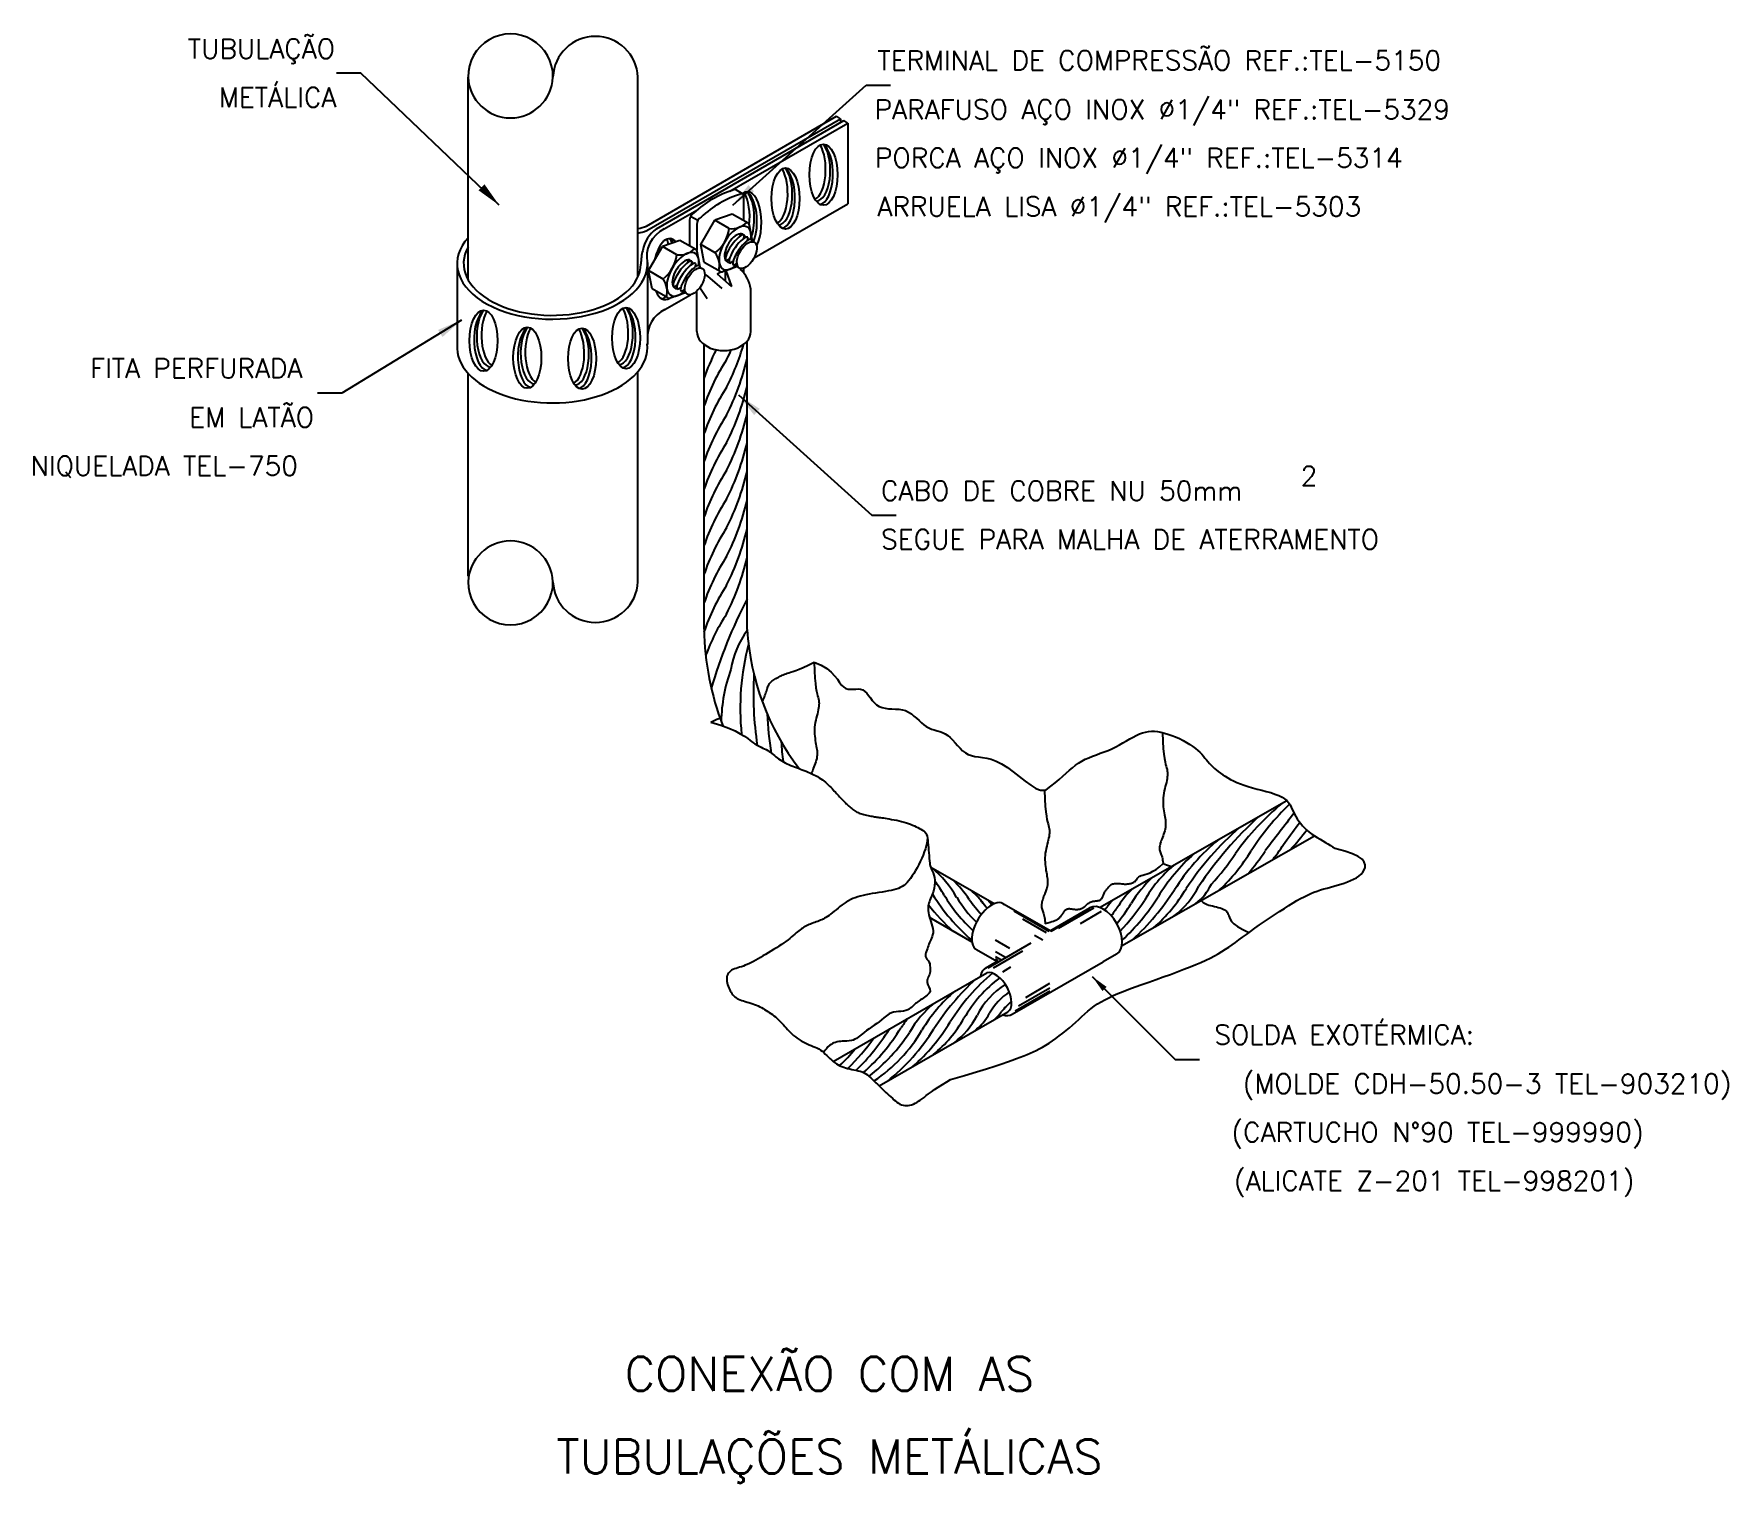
# Model space of a CAD drawing. Header units: millimetres. Extents: x -5482.4 to -5465, y -4699 to -4684.1.
import ezdxf
from ezdxf.enums import TextEntityAlignment as Align

# ---------------------------------------------------------------- set-up
doc = ezdxf.new("R2010")
doc.units = ezdxf.units.MM
doc.header["$LTSCALE"] = 10
doc.layers.add('Termotécnica', color=7, linetype='Continuous')
doc.styles.add('r140', font='romans.shx')
doc.styles.add('r80', font='romans.shx')

msp = doc.modelspace()

# ---------------------------------------------------------------- linework, layer by layer
at = {"layer": 'Termotécnica', "color": 2, "ltscale": 1.6}
for p, q in [((-5479.06, -4684.478), (-5479.31, -4684.478)), ((-5477.636, -4685.84), (-5479.06, -4684.478)), ((-5475.232, -4685.839), (-5473.859, -4684.603)), ((-5473.859, -4684.603), (-5473.609, -4684.603)), ((-5475.13, -4685.722), (-5475.202, -4685.679)), ((-5475.119, -4686), (-5475.119, -4685.738)), ((-5475.677, -4685.994), (-5475.677, -4686.259)), ((-5475.593, -4685.997), (-5475.667, -4685.954)), ((-5475.603, -4686.037), (-5475.603, -4686.306)), ((-5475.393, -4686.547), (-5475.356, -4686.526)), ((-5475.393, -4686.547), (-5475.246, -4686.676)), ((-5475.304, -4686.513), (-5475.246, -4686.676)), ((-5475.119, -4686.534), (-5475.119, -4686.488)), ((-5475.571, -4686.686), (-5475.496, -4686.798)), ((-5475.491, -4686.568), (-5475.344, -4686.696)), ((-5478.024, -4687.021), (-5479.257, -4687.773)), ((-5479.257, -4687.773), (-5479.507, -4687.773)), ((-5475.174, -4687.793), (-5473.801, -4689.029)), ((-5473.801, -4689.029), (-5473.551, -4689.029))]:
    msp.add_line(p, q, dxfattribs=at)
at = {"layer": 'Termotécnica', "color": 2}
for p, q in [((-5477.957, -4686.608), (-5477.957, -4684.52)), ((-5476.21, -4686.579), (-5476.21, -4684.52)), ((-5475.561, -4686.242), (-5475.418, -4685.994)), ((-5475.238, -4685.931), (-5475.418, -4685.994)), ((-5475.268, -4686.08), (-5475.418, -4685.994)), ((-5475.075, -4686.025), (-5475.238, -4685.931)), ((-5475.776, -4686.201), (-5475.956, -4686.264)), ((-5475.613, -4686.295), (-5475.776, -4686.201)), ((-5475.157, -4686.133), (-5475.16, -4686.16)), ((-5475.116, -4686.147), (-5475.121, -4686.183)), ((-5475.077, -4686.17), (-5475.082, -4686.206)), ((-5475.03, -4686.208), (-5475.061, -4686.045)), ((-5475.038, -4686.192), (-5475.041, -4686.213)), ((-5476.099, -4686.513), (-5475.956, -4686.264)), ((-5475.806, -4686.35), (-5475.956, -4686.264)), ((-5475.568, -4686.478), (-5475.599, -4686.315)), ((-5475.525, -4686.429), (-5475.561, -4686.242)), ((-5475.412, -4686.329), (-5475.561, -4686.242)), ((-5475.95, -4686.599), (-5476.099, -4686.513)), ((-5476.063, -4686.699), (-5476.099, -4686.513)), ((-5475.695, -4686.403), (-5475.698, -4686.431)), ((-5475.654, -4686.417), (-5475.659, -4686.453)), ((-5475.615, -4686.44), (-5475.62, -4686.476)), ((-5475.576, -4686.463), (-5475.579, -4686.483)), ((-5475.362, -4686.523), (-5475.525, -4686.429)), ((-5475.182, -4686.471), (-5475.339, -4686.525)), ((-5475.301, -4686.412), (-5475.266, -4686.392)), ((-5475.262, -4686.435), (-5475.227, -4686.415)), ((-5475.223, -4686.456), (-5475.188, -4686.436)), ((-5475.9, -4686.793), (-5476.063, -4686.699)), ((-5475.839, -4686.682), (-5475.804, -4686.662)), ((-5475.8, -4686.705), (-5475.765, -4686.685)), ((-5475.761, -4686.726), (-5475.726, -4686.706)), ((-5475.602, -4687.139), (-5475.602, -4686.722)), ((-5475.045, -4687.139), (-5475.045, -4686.702)), ((-5475.72, -4686.741), (-5475.877, -4686.796)), ((-5475.084, -4690.208), (-5475.084, -4687.238)), ((-5475.528, -4690.204), (-5475.528, -4687.27)), ((-5477.957, -4689.658), (-5477.957, -4687.57)), ((-5476.21, -4689.732), (-5476.21, -4687.558)), ((-5471.456, -4693.071), (-5469.528, -4691.969)), ((-5471.228, -4693.465), (-5469.244, -4692.331)), ((-5472.542, -4693.031), (-5473.193, -4692.658)), ((-5472.768, -4693.426), (-5473.205, -4693.174)), ((-5474.198, -4694.655), (-5472.616, -4693.741)), ((-5471.531, -4693.78), (-5470.677, -4694.633)), ((-5473.725, -4694.907), (-5472.4, -4694.142)), ((-5470.677, -4694.633), (-5470.427, -4694.633))]:
    msp.add_line(p, q, dxfattribs=at)
at = {"layer": 'Termotécnica', "color": 3}
for p, q in [((-5476.121, -4686.054), (-5474.165, -4684.924)), ((-5476.118, -4686.101), (-5474.122, -4684.949)), ((-5476.017, -4686.081), (-5474.09, -4684.968)), ((-5474.122, -4684.949), (-5474.165, -4684.924)), ((-5474.122, -4684.949), (-5474.122, -4684.987)), ((-5474.047, -4684.993), (-5474.09, -4684.968)), ((-5475.261, -4685.693), (-5474.047, -4684.993)), ((-5474.047, -4684.993), (-5474.047, -4685.824)), ((-5475.013, -4686.382), (-5474.047, -4685.824)), ((-5475.937, -4686.084), (-5475.601, -4685.89)), ((-5478.07, -4686.44), (-5478.07, -4687.272)), ((-5476.111, -4686.44), (-5476.111, -4687.272)), ((-5475.932, -4686.913), (-5475.668, -4686.761))]:
    msp.add_line(p, q, dxfattribs=at)
at = {"layer": 'Termotécnica', "color": 1}
for p, q in [((-5475.31, -4686.515), (-5475.31, -4686.62)), ((-5472.565, -4693.042), (-5472.607, -4692.993))]:
    msp.add_line(p, q, dxfattribs=at)
at = {"layer": 'Termotécnica', "color": 3, "linetype": 'Continuous'}
for p, q in [((-5471.965, -4693.311), (-5472.46, -4693.025)), ((-5471.974, -4693.316), (-5472.334, -4693.108)), ((-5471.965, -4693.311), (-5471.555, -4693.074)), ((-5471.557, -4693.084), (-5471.957, -4693.315)), ((-5471.516, -4693.078), (-5471.878, -4693.287)), ((-5471.653, -4693.235), (-5471.435, -4693.109)), ((-5472.001, -4693.331), (-5472.246, -4693.19)), ((-5472.041, -4693.405), (-5472.125, -4693.357)), ((-5472.514, -4693.627), (-5472.723, -4693.505)), ((-5472.604, -4693.69), (-5472.16, -4693.433)), ((-5472.549, -4693.69), (-5472.247, -4693.515)), ((-5472.381, -4693.49), (-5472.528, -4693.405)), ((-5472.423, -4693.585), (-5472.528, -4693.525)), ((-5472.629, -4693.694), (-5472.514, -4693.627)), ((-5472.528, -4693.575), (-5472.466, -4693.61)), ((-5472.5, -4693.619), (-5472.528, -4693.603)), ((-5472.453, -4693.731), (-5472.368, -4693.682)), ((-5472.355, -4694.169), (-5471.417, -4693.628)), ((-5471.28, -4693.549), (-5471.417, -4693.628)), ((-5472.216, -4693.995), (-5471.966, -4693.85)), ((-5472.323, -4694.135), (-5471.966, -4693.929)), ((-5471.966, -4693.9), (-5472.289, -4694.087))]:
    msp.add_line(p, q, dxfattribs=at)
at = {"layer": 'Termotécnica', "color": 2}
for points in [[(-5474.929, -4690.946), (-5474.92, -4690.933), (-5474.913, -4690.918), (-5474.906, -4690.903), (-5474.9, -4690.888), (-5474.894, -4690.873), (-5474.89, -4690.858), (-5474.885, -4690.844), (-5474.881, -4690.831), (-5474.878, -4690.819), (-5474.874, -4690.808), (-5474.87, -4690.797), (-5474.866, -4690.787), (-5474.862, -4690.778), (-5474.857, -4690.77), (-5474.852, -4690.762), (-5474.845, -4690.754), (-5474.837, -4690.747), (-5474.828, -4690.739), (-5474.819, -4690.732), (-5474.809, -4690.725), (-5474.798, -4690.719), (-5474.787, -4690.712), (-5474.776, -4690.706), (-5474.766, -4690.7), (-5474.755, -4690.694), (-5474.745, -4690.688), (-5474.734, -4690.683), (-5474.723, -4690.678), (-5474.712, -4690.673), (-5474.699, -4690.668), (-5474.686, -4690.663), (-5474.671, -4690.658), (-5474.655, -4690.654), (-5474.636, -4690.648), (-5474.612, -4690.641), (-5474.584, -4690.631), (-5474.549, -4690.617), (-5474.507, -4690.598), (-5474.456, -4690.573), (-5474.395, -4690.542)], [(-5474.395, -4690.542), (-5474.391, -4690.633), (-5474.387, -4690.707), (-5474.381, -4690.765), (-5474.375, -4690.809), (-5474.369, -4690.843), (-5474.363, -4690.869), (-5474.358, -4690.889), (-5474.353, -4690.906), (-5474.349, -4690.922), (-5474.346, -4690.937), (-5474.345, -4690.953), (-5474.344, -4690.968), (-5474.345, -4690.984), (-5474.346, -4691), (-5474.348, -4691.017), (-5474.352, -4691.036), (-5474.356, -4691.055), (-5474.361, -4691.076), (-5474.367, -4691.097), (-5474.372, -4691.119), (-5474.377, -4691.142), (-5474.382, -4691.166), (-5474.386, -4691.189), (-5474.389, -4691.213), (-5474.39, -4691.237), (-5474.39, -4691.26), (-5474.389, -4691.284), (-5474.388, -4691.306), (-5474.385, -4691.328), (-5474.382, -4691.349), (-5474.379, -4691.37), (-5474.376, -4691.389), (-5474.372, -4691.407), (-5474.369, -4691.424), (-5474.366, -4691.44), (-5474.364, -4691.456), (-5474.363, -4691.471), (-5474.362, -4691.486), (-5474.363, -4691.502), (-5474.365, -4691.518), (-5474.368, -4691.535), (-5474.373, -4691.552), (-5474.378, -4691.57), (-5474.384, -4691.587), (-5474.39, -4691.605), (-5474.397, -4691.622), (-5474.403, -4691.638), (-5474.409, -4691.654), (-5474.414, -4691.668), (-5474.418, -4691.682), (-5474.42, -4691.691)], [(-5474.395, -4690.542), (-5474.323, -4690.574), (-5474.265, -4690.609), (-5474.219, -4690.647), (-5474.184, -4690.684), (-5474.155, -4690.72), (-5474.132, -4690.753), (-5474.111, -4690.78), (-5474.09, -4690.801), (-5474.067, -4690.814), (-5474.043, -4690.82), (-5474.018, -4690.822), (-5473.992, -4690.821), (-5473.966, -4690.82), (-5473.94, -4690.819), (-5473.916, -4690.822), (-5473.893, -4690.83), (-5473.872, -4690.844), (-5473.853, -4690.864), (-5473.834, -4690.887), (-5473.815, -4690.912), (-5473.795, -4690.938), (-5473.774, -4690.962), (-5473.751, -4690.984), (-5473.724, -4691.001), (-5473.695, -4691.012), (-5473.663, -4691.019), (-5473.628, -4691.023), (-5473.593, -4691.025), (-5473.556, -4691.026), (-5473.521, -4691.029), (-5473.486, -4691.034), (-5473.452, -4691.043), (-5473.422, -4691.058), (-5473.393, -4691.076), (-5473.366, -4691.098), (-5473.34, -4691.121), (-5473.314, -4691.145), (-5473.29, -4691.168), (-5473.264, -4691.189), (-5473.239, -4691.207), (-5473.212, -4691.221), (-5473.185, -4691.232), (-5473.157, -4691.241), (-5473.129, -4691.249), (-5473.1, -4691.257), (-5473.072, -4691.267), (-5473.045, -4691.28), (-5473.018, -4691.297), (-5472.993, -4691.319), (-5472.968, -4691.345), (-5472.943, -4691.373), (-5472.918, -4691.401), (-5472.892, -4691.429), (-5472.865, -4691.455), (-5472.837, -4691.478), (-5472.807, -4691.495), (-5472.775, -4691.506), (-5472.74, -4691.514), (-5472.702, -4691.519), (-5472.661, -4691.524), (-5472.617, -4691.531), (-5472.57, -4691.544), (-5472.519, -4691.562), (-5472.464, -4691.591), (-5472.405, -4691.629), (-5472.344, -4691.674), (-5472.283, -4691.722), (-5472.222, -4691.769), (-5472.164, -4691.811), (-5472.11, -4691.843), (-5472.062, -4691.861), (-5472.022, -4691.861)], [(-5475.458, -4691.16), (-5475.396, -4691.132), (-5475.364, -4691.119)], [(-5475.458, -4691.16), (-5475.356, -4691.191), (-5475.273, -4691.222), (-5475.207, -4691.252), (-5475.154, -4691.28), (-5475.112, -4691.306), (-5475.078, -4691.33), (-5475.051, -4691.351), (-5475.026, -4691.37), (-5475.004, -4691.386), (-5474.982, -4691.399), (-5474.961, -4691.41), (-5474.941, -4691.42), (-5474.922, -4691.428), (-5474.904, -4691.436), (-5474.887, -4691.444), (-5474.871, -4691.453), (-5474.856, -4691.462), (-5474.842, -4691.472), (-5474.829, -4691.483), (-5474.816, -4691.494), (-5474.803, -4691.506), (-5474.789, -4691.517), (-5474.775, -4691.529), (-5474.761, -4691.54), (-5474.745, -4691.55), (-5474.728, -4691.561), (-5474.71, -4691.57), (-5474.692, -4691.58), (-5474.673, -4691.589), (-5474.654, -4691.597), (-5474.634, -4691.606), (-5474.614, -4691.614), (-5474.595, -4691.621), (-5474.575, -4691.629), (-5474.555, -4691.636), (-5474.535, -4691.644), (-5474.516, -4691.652), (-5474.496, -4691.659), (-5474.476, -4691.667), (-5474.456, -4691.675), (-5474.437, -4691.684), (-5474.417, -4691.693), (-5474.398, -4691.702), (-5474.379, -4691.712), (-5474.36, -4691.722), (-5474.342, -4691.733), (-5474.324, -4691.744), (-5474.308, -4691.756), (-5474.292, -4691.768), (-5474.277, -4691.78), (-5474.262, -4691.793), (-5474.249, -4691.806), (-5474.235, -4691.819), (-5474.223, -4691.832), (-5474.21, -4691.845), (-5474.198, -4691.858), (-5474.187, -4691.871), (-5474.175, -4691.883), (-5474.164, -4691.895), (-5474.154, -4691.907), (-5474.143, -4691.918), (-5474.134, -4691.929), (-5474.124, -4691.939), (-5474.116, -4691.948), (-5474.107, -4691.956), (-5474.1, -4691.964), (-5474.092, -4691.972), (-5474.085, -4691.979), (-5474.078, -4691.986), (-5474.071, -4691.993), (-5474.063, -4692.001), (-5474.055, -4692.008), (-5474.046, -4692.017), (-5474.037, -4692.025), (-5474.027, -4692.034), (-5474.017, -4692.042), (-5474.007, -4692.051), (-5473.996, -4692.059), (-5473.986, -4692.067), (-5473.975, -4692.074), (-5473.964, -4692.081), (-5473.953, -4692.087), (-5473.942, -4692.092), (-5473.93, -4692.097), (-5473.919, -4692.101), (-5473.907, -4692.105), (-5473.894, -4692.109), (-5473.881, -4692.112), (-5473.868, -4692.116), (-5473.854, -4692.119), (-5473.839, -4692.122), (-5473.825, -4692.125), (-5473.811, -4692.128), (-5473.797, -4692.13), (-5473.783, -4692.133), (-5473.771, -4692.135), (-5473.759, -4692.137), (-5473.747, -4692.138), (-5473.736, -4692.14), (-5473.724, -4692.142), (-5473.711, -4692.144), (-5473.697, -4692.146), (-5473.681, -4692.148), (-5473.663, -4692.151), (-5473.642, -4692.154), (-5473.62, -4692.158), (-5473.596, -4692.162), (-5473.57, -4692.166), (-5473.544, -4692.172), (-5473.518, -4692.177), (-5473.493, -4692.183), (-5473.468, -4692.19), (-5473.444, -4692.197), (-5473.422, -4692.205), (-5473.401, -4692.213), (-5473.381, -4692.221), (-5473.362, -4692.229), (-5473.344, -4692.238), (-5473.327, -4692.246), (-5473.31, -4692.255), (-5473.294, -4692.263), (-5473.279, -4692.272), (-5473.265, -4692.281), (-5473.253, -4692.292), (-5473.243, -4692.304), (-5473.236, -4692.319), (-5473.23, -4692.336), (-5473.228, -4692.356), (-5473.229, -4692.379), (-5473.234, -4692.406), (-5473.24, -4692.434), (-5473.249, -4692.465), (-5473.26, -4692.497), (-5473.273, -4692.53), (-5473.287, -4692.563), (-5473.302, -4692.596), (-5473.317, -4692.628), (-5473.334, -4692.66), (-5473.35, -4692.69), (-5473.367, -4692.718), (-5473.384, -4692.745), (-5473.401, -4692.77), (-5473.418, -4692.792), (-5473.435, -4692.812), (-5473.453, -4692.828), (-5473.47, -4692.843), (-5473.488, -4692.855), (-5473.507, -4692.865), (-5473.527, -4692.873), (-5473.549, -4692.881), (-5473.573, -4692.887), (-5473.6, -4692.893), (-5473.629, -4692.899), (-5473.66, -4692.905), (-5473.693, -4692.91), (-5473.727, -4692.916), (-5473.762, -4692.921), (-5473.796, -4692.927), (-5473.829, -4692.933), (-5473.861, -4692.939), (-5473.891, -4692.945), (-5473.919, -4692.952), (-5473.945, -4692.96), (-5473.971, -4692.969), (-5473.995, -4692.978), (-5474.018, -4692.988), (-5474.04, -4693), (-5474.063, -4693.013), (-5474.084, -4693.028), (-5474.106, -4693.043), (-5474.128, -4693.06), (-5474.148, -4693.076), (-5474.169, -4693.093), (-5474.188, -4693.109), (-5474.207, -4693.124), (-5474.224, -4693.138), (-5474.241, -4693.151), (-5474.257, -4693.162), (-5474.272, -4693.171), (-5474.286, -4693.18), (-5474.3, -4693.188), (-5474.314, -4693.195), (-5474.328, -4693.201), (-5474.342, -4693.207), (-5474.357, -4693.212), (-5474.372, -4693.218), (-5474.387, -4693.224), (-5474.402, -4693.229), (-5474.417, -4693.235), (-5474.431, -4693.24), (-5474.446, -4693.246), (-5474.46, -4693.252), (-5474.473, -4693.259), (-5474.487, -4693.266), (-5474.499, -4693.273), (-5474.512, -4693.281), (-5474.525, -4693.29), (-5474.538, -4693.299), (-5474.551, -4693.309), (-5474.564, -4693.32), (-5474.578, -4693.332), (-5474.593, -4693.344), (-5474.609, -4693.358), (-5474.626, -4693.372), (-5474.644, -4693.387), (-5474.663, -4693.402), (-5474.684, -4693.418), (-5474.706, -4693.434), (-5474.731, -4693.451), (-5474.757, -4693.468), (-5474.783, -4693.485), (-5474.811, -4693.502), (-5474.839, -4693.519), (-5474.867, -4693.536), (-5474.895, -4693.552), (-5474.921, -4693.568), (-5474.947, -4693.583), (-5474.972, -4693.598), (-5474.995, -4693.611), (-5475.018, -4693.624), (-5475.04, -4693.635), (-5475.061, -4693.646), (-5475.082, -4693.656), (-5475.103, -4693.664), (-5475.123, -4693.672), (-5475.143, -4693.679), (-5475.162, -4693.685), (-5475.181, -4693.69), (-5475.198, -4693.696), (-5475.215, -4693.702), (-5475.23, -4693.709), (-5475.244, -4693.716), (-5475.256, -4693.725), (-5475.266, -4693.734), (-5475.275, -4693.745), (-5475.282, -4693.757), (-5475.288, -4693.77), (-5475.292, -4693.783), (-5475.294, -4693.798), (-5475.294, -4693.813), (-5475.293, -4693.829), (-5475.29, -4693.846), (-5475.285, -4693.863), (-5475.28, -4693.879), (-5475.273, -4693.896), (-5475.266, -4693.912), (-5475.257, -4693.928), (-5475.249, -4693.942), (-5475.24, -4693.955), (-5475.23, -4693.967), (-5475.22, -4693.978), (-5475.21, -4693.988), (-5475.198, -4693.997), (-5475.186, -4694.005), (-5475.172, -4694.013), (-5475.157, -4694.02), (-5475.14, -4694.026), (-5475.123, -4694.032), (-5475.104, -4694.038), (-5475.085, -4694.044), (-5475.066, -4694.049), (-5475.046, -4694.055), (-5475.026, -4694.061), (-5475.007, -4694.068), (-5474.989, -4694.075), (-5474.971, -4694.083), (-5474.954, -4694.091), (-5474.937, -4694.1), (-5474.92, -4694.109), (-5474.904, -4694.119), (-5474.888, -4694.129), (-5474.872, -4694.139), (-5474.856, -4694.15), (-5474.84, -4694.161), (-5474.824, -4694.172), (-5474.809, -4694.184), (-5474.793, -4694.196), (-5474.778, -4694.208), (-5474.764, -4694.221), (-5474.75, -4694.235), (-5474.736, -4694.249), (-5474.723, -4694.263), (-5474.71, -4694.278), (-5474.697, -4694.293), (-5474.683, -4694.309), (-5474.67, -4694.324), (-5474.655, -4694.34), (-5474.639, -4694.355), (-5474.623, -4694.371), (-5474.605, -4694.386), (-5474.587, -4694.401), (-5474.568, -4694.415), (-5474.548, -4694.428), (-5474.528, -4694.441), (-5474.508, -4694.453), (-5474.487, -4694.464), (-5474.466, -4694.473), (-5474.446, -4694.482), (-5474.425, -4694.491), (-5474.405, -4694.499), (-5474.385, -4694.507), (-5474.366, -4694.516), (-5474.347, -4694.526), (-5474.329, -4694.537), (-5474.312, -4694.55), (-5474.295, -4694.564), (-5474.279, -4694.578), (-5474.263, -4694.594), (-5474.247, -4694.609), (-5474.232, -4694.625), (-5474.216, -4694.639), (-5474.199, -4694.654), (-5474.183, -4694.666), (-5474.165, -4694.678), (-5474.147, -4694.689), (-5474.129, -4694.699), (-5474.11, -4694.707), (-5474.09, -4694.715), (-5474.07, -4694.721), (-5474.049, -4694.727), (-5474.028, -4694.732), (-5474.006, -4694.736), (-5473.985, -4694.74), (-5473.963, -4694.745), (-5473.941, -4694.75), (-5473.92, -4694.755), (-5473.9, -4694.763), (-5473.88, -4694.771), (-5473.861, -4694.782), (-5473.843, -4694.794), (-5473.826, -4694.808), (-5473.809, -4694.823), (-5473.792, -4694.839), (-5473.776, -4694.856), (-5473.759, -4694.873), (-5473.742, -4694.89), (-5473.725, -4694.907), (-5473.708, -4694.924), (-5473.691, -4694.94), (-5473.673, -4694.957), (-5473.656, -4694.973), (-5473.639, -4694.989), (-5473.622, -4695.004), (-5473.606, -4695.019), (-5473.589, -4695.034), (-5473.574, -4695.048), (-5473.558, -4695.061), (-5473.543, -4695.073), (-5473.527, -4695.084), (-5473.512, -4695.093), (-5473.496, -4695.1), (-5473.479, -4695.105), (-5473.462, -4695.108), (-5473.444, -4695.109), (-5473.426, -4695.108), (-5473.408, -4695.105), (-5473.39, -4695.1), (-5473.372, -4695.094), (-5473.354, -4695.085), (-5473.336, -4695.076), (-5473.319, -4695.065), (-5473.301, -4695.053), (-5473.283, -4695.039), (-5473.263, -4695.024), (-5473.241, -4695.006), (-5473.216, -4694.987), (-5473.187, -4694.967), (-5473.154, -4694.944), (-5473.116, -4694.919), (-5473.074, -4694.892), (-5473.028, -4694.864), (-5472.991, -4694.842)], [(-5472.022, -4691.861), (-5472.006, -4691.859), (-5471.956, -4691.822), (-5471.911, -4691.785), (-5471.87, -4691.75), (-5471.833, -4691.717), (-5471.799, -4691.686), (-5471.766, -4691.657), (-5471.735, -4691.63), (-5471.704, -4691.605), (-5471.672, -4691.583), (-5471.638, -4691.562), (-5471.603, -4691.544), (-5471.566, -4691.527), (-5471.527, -4691.512), (-5471.488, -4691.497), (-5471.448, -4691.482), (-5471.407, -4691.468), (-5471.367, -4691.452), (-5471.328, -4691.435), (-5471.289, -4691.416), (-5471.251, -4691.396), (-5471.215, -4691.375), (-5471.179, -4691.354), (-5471.144, -4691.334), (-5471.11, -4691.315), (-5471.077, -4691.298), (-5471.045, -4691.283), (-5471.014, -4691.272), (-5470.983, -4691.263), (-5470.952, -4691.257), (-5470.922, -4691.255), (-5470.89, -4691.255), (-5470.858, -4691.258), (-5470.824, -4691.264), (-5470.788, -4691.273), (-5470.751, -4691.284), (-5470.712, -4691.298), (-5470.673, -4691.314), (-5470.634, -4691.331), (-5470.596, -4691.35), (-5470.559, -4691.37), (-5470.525, -4691.39), (-5470.494, -4691.411), (-5470.467, -4691.432), (-5470.443, -4691.452), (-5470.422, -4691.472), (-5470.404, -4691.492), (-5470.387, -4691.512), (-5470.371, -4691.531), (-5470.356, -4691.55), (-5470.34, -4691.568), (-5470.325, -4691.586), (-5470.308, -4691.603), (-5470.291, -4691.62), (-5470.273, -4691.637), (-5470.254, -4691.653), (-5470.233, -4691.669), (-5470.211, -4691.686), (-5470.188, -4691.702), (-5470.163, -4691.718), (-5470.136, -4691.734), (-5470.107, -4691.751), (-5470.076, -4691.766), (-5470.043, -4691.782), (-5470.006, -4691.797), (-5469.967, -4691.811), (-5469.925, -4691.825), (-5469.881, -4691.838), (-5469.834, -4691.85), (-5469.786, -4691.862), (-5469.739, -4691.874), (-5469.693, -4691.887), (-5469.65, -4691.901), (-5469.611, -4691.915), (-5469.577, -4691.932), (-5469.55, -4691.95), (-5469.527, -4691.969), (-5469.509, -4691.99), (-5469.494, -4692.013), (-5469.482, -4692.036), (-5469.471, -4692.06), (-5469.46, -4692.084), (-5469.448, -4692.109), (-5469.435, -4692.133), (-5469.42, -4692.158), (-5469.404, -4692.182), (-5469.385, -4692.206), (-5469.365, -4692.229), (-5469.344, -4692.251), (-5469.321, -4692.273), (-5469.296, -4692.294), (-5469.27, -4692.314), (-5469.242, -4692.332), (-5469.214, -4692.35), (-5469.186, -4692.367), (-5469.158, -4692.384), (-5469.131, -4692.399), (-5469.104, -4692.415), (-5469.079, -4692.43), (-5469.056, -4692.445), (-5469.035, -4692.459), (-5469.034, -4692.46)], [(-5470.807, -4691.268), (-5470.803, -4691.36), (-5470.799, -4691.433), (-5470.793, -4691.491), (-5470.787, -4691.536), (-5470.781, -4691.57), (-5470.775, -4691.596), (-5470.77, -4691.616), (-5470.765, -4691.633), (-5470.761, -4691.649), (-5470.758, -4691.664), (-5470.757, -4691.679), (-5470.756, -4691.695), (-5470.757, -4691.711), (-5470.758, -4691.727), (-5470.76, -4691.744), (-5470.764, -4691.762), (-5470.768, -4691.782), (-5470.773, -4691.802), (-5470.779, -4691.824), (-5470.784, -4691.846), (-5470.789, -4691.869), (-5470.794, -4691.892), (-5470.798, -4691.916), (-5470.801, -4691.94), (-5470.802, -4691.963), (-5470.802, -4691.987), (-5470.801, -4692.01), (-5470.8, -4692.033), (-5470.797, -4692.055), (-5470.794, -4692.076), (-5470.791, -4692.096), (-5470.788, -4692.115), (-5470.784, -4692.133), (-5470.781, -4692.15), (-5470.778, -4692.166), (-5470.776, -4692.182), (-5470.775, -4692.198), (-5470.775, -4692.213), (-5470.775, -4692.229), (-5470.777, -4692.245), (-5470.78, -4692.262), (-5470.785, -4692.279), (-5470.79, -4692.296), (-5470.796, -4692.314), (-5470.802, -4692.331), (-5470.809, -4692.348), (-5470.815, -4692.365), (-5470.821, -4692.38), (-5470.826, -4692.395), (-5470.83, -4692.409), (-5470.833, -4692.421), (-5470.836, -4692.433), (-5470.838, -4692.445), (-5470.838, -4692.456), (-5470.838, -4692.466), (-5470.837, -4692.477), (-5470.835, -4692.487), (-5470.832, -4692.497), (-5470.828, -4692.507), (-5470.824, -4692.518), (-5470.82, -4692.529), (-5470.816, -4692.54), (-5470.812, -4692.553), (-5470.809, -4692.566), (-5470.807, -4692.58), (-5470.804, -4692.595), (-5470.802, -4692.61), (-5470.801, -4692.616)], [(-5472.022, -4691.861), (-5472.019, -4691.953), (-5472.014, -4692.026), (-5472.009, -4692.084), (-5472.003, -4692.129), (-5471.997, -4692.163), (-5471.991, -4692.189), (-5471.985, -4692.209), (-5471.981, -4692.226), (-5471.977, -4692.242), (-5471.974, -4692.257), (-5471.972, -4692.272), (-5471.972, -4692.288), (-5471.972, -4692.304), (-5471.974, -4692.32), (-5471.976, -4692.337), (-5471.98, -4692.355), (-5471.984, -4692.375), (-5471.989, -4692.395), (-5471.994, -4692.417), (-5472, -4692.439), (-5472.005, -4692.462), (-5472.01, -4692.485), (-5472.014, -4692.509), (-5472.016, -4692.533), (-5472.018, -4692.556), (-5472.018, -4692.58), (-5472.017, -4692.603), (-5472.015, -4692.626), (-5472.013, -4692.648), (-5472.01, -4692.669), (-5472.007, -4692.689), (-5472.003, -4692.708), (-5472, -4692.726), (-5471.997, -4692.743), (-5471.994, -4692.759), (-5471.992, -4692.775), (-5471.991, -4692.791), (-5471.99, -4692.806), (-5471.991, -4692.822), (-5471.993, -4692.838), (-5471.996, -4692.855), (-5472, -4692.872), (-5472.006, -4692.889), (-5472.012, -4692.907), (-5472.018, -4692.924), (-5472.024, -4692.941), (-5472.031, -4692.958), (-5472.036, -4692.973), (-5472.041, -4692.988), (-5472.046, -4693.002), (-5472.049, -4693.014), (-5472.051, -4693.026), (-5472.053, -4693.038), (-5472.054, -4693.049), (-5472.054, -4693.059), (-5472.053, -4693.07), (-5472.05, -4693.08), (-5472.047, -4693.09), (-5472.044, -4693.1), (-5472.04, -4693.111), (-5472.036, -4693.122), (-5472.032, -4693.133), (-5472.028, -4693.146), (-5472.025, -4693.159), (-5472.022, -4693.173), (-5472.02, -4693.188), (-5472.018, -4693.203), (-5472.016, -4693.22), (-5472.016, -4693.237)], [(-5472.991, -4694.842), (-5472.845, -4694.799), (-5472.721, -4694.762), (-5472.618, -4694.73), (-5472.533, -4694.703), (-5472.463, -4694.679), (-5472.404, -4694.659), (-5472.355, -4694.641), (-5472.312, -4694.625), (-5472.273, -4694.61), (-5472.236, -4694.596), (-5472.202, -4694.583), (-5472.169, -4694.57), (-5472.138, -4694.556), (-5472.107, -4694.541), (-5472.076, -4694.525), (-5472.044, -4694.507), (-5472.01, -4694.488), (-5471.976, -4694.466), (-5471.941, -4694.443), (-5471.905, -4694.418), (-5471.87, -4694.392), (-5471.834, -4694.365), (-5471.8, -4694.337), (-5471.766, -4694.308), (-5471.733, -4694.28), (-5471.701, -4694.25), (-5471.669, -4694.221), (-5471.638, -4694.193), (-5471.607, -4694.164), (-5471.575, -4694.137), (-5471.543, -4694.111), (-5471.51, -4694.086), (-5471.476, -4694.062), (-5471.44, -4694.04), (-5471.402, -4694.019), (-5471.361, -4693.998), (-5471.316, -4693.977), (-5471.267, -4693.956), (-5471.213, -4693.935), (-5471.154, -4693.912), (-5471.09, -4693.888), (-5471.02, -4693.863), (-5470.948, -4693.837), (-5470.874, -4693.811), (-5470.799, -4693.784), (-5470.726, -4693.758), (-5470.655, -4693.732), (-5470.587, -4693.706), (-5470.524, -4693.682), (-5470.466, -4693.658), (-5470.412, -4693.635), (-5470.363, -4693.612), (-5470.316, -4693.59), (-5470.273, -4693.568), (-5470.233, -4693.545), (-5470.195, -4693.523), (-5470.159, -4693.5), (-5470.124, -4693.477), (-5470.09, -4693.453), (-5470.056, -4693.429), (-5470.021, -4693.402), (-5469.984, -4693.375), (-5469.944, -4693.346), (-5469.902, -4693.315), (-5469.856, -4693.283), (-5469.808, -4693.248), (-5469.757, -4693.214), (-5469.705, -4693.179), (-5469.653, -4693.144), (-5469.602, -4693.111), (-5469.553, -4693.079), (-5469.507, -4693.05), (-5469.463, -4693.023), (-5469.423, -4692.999), (-5469.386, -4692.978), (-5469.35, -4692.959), (-5469.316, -4692.942), (-5469.282, -4692.927), (-5469.249, -4692.913), (-5469.216, -4692.901), (-5469.182, -4692.889), (-5469.148, -4692.879), (-5469.113, -4692.869), (-5469.078, -4692.859), (-5469.043, -4692.849), (-5469.008, -4692.839), (-5468.973, -4692.829), (-5468.938, -4692.818), (-5468.904, -4692.806), (-5468.871, -4692.793), (-5468.84, -4692.779), (-5468.811, -4692.763), (-5468.785, -4692.746), (-5468.763, -4692.726), (-5468.744, -4692.705), (-5468.73, -4692.682), (-5468.721, -4692.657), (-5468.72, -4692.63), (-5468.73, -4692.602), (-5468.753, -4692.573), (-5468.792, -4692.544), (-5468.85, -4692.516), (-5468.929, -4692.488), (-5469.032, -4692.462)], [(-5472.016, -4693.234), (-5471.988, -4693.227), (-5471.965, -4693.221), (-5471.946, -4693.215), (-5471.93, -4693.209), (-5471.917, -4693.205), (-5471.906, -4693.2), (-5471.897, -4693.196), (-5471.889, -4693.191), (-5471.882, -4693.186), (-5471.876, -4693.182), (-5471.87, -4693.177), (-5471.865, -4693.172), (-5471.86, -4693.167), (-5471.856, -4693.163), (-5471.852, -4693.158), (-5471.849, -4693.154), (-5471.846, -4693.15), (-5471.843, -4693.146), (-5471.84, -4693.143), (-5471.838, -4693.139), (-5471.835, -4693.135), (-5471.832, -4693.131), (-5471.83, -4693.127), (-5471.827, -4693.123), (-5471.824, -4693.118), (-5471.821, -4693.113), (-5471.818, -4693.108), (-5471.814, -4693.103), (-5471.81, -4693.098), (-5471.806, -4693.094), (-5471.801, -4693.09), (-5471.796, -4693.087), (-5471.79, -4693.085), (-5471.784, -4693.083), (-5471.778, -4693.082), (-5471.771, -4693.081), (-5471.765, -4693.081), (-5471.758, -4693.082), (-5471.751, -4693.082), (-5471.745, -4693.083), (-5471.739, -4693.084), (-5471.733, -4693.085), (-5471.727, -4693.086), (-5471.721, -4693.087), (-5471.716, -4693.088), (-5471.71, -4693.088), (-5471.705, -4693.089), (-5471.699, -4693.089), (-5471.693, -4693.089), (-5471.687, -4693.089), (-5471.681, -4693.089), (-5471.675, -4693.088), (-5471.669, -4693.087), (-5471.662, -4693.086), (-5471.657, -4693.085), (-5471.651, -4693.083), (-5471.645, -4693.081), (-5471.64, -4693.079), (-5471.635, -4693.077), (-5471.629, -4693.074), (-5471.624, -4693.071), (-5471.619, -4693.067), (-5471.613, -4693.063), (-5471.608, -4693.058), (-5471.602, -4693.053), (-5471.595, -4693.047), (-5471.589, -4693.041), (-5471.582, -4693.035), (-5471.575, -4693.03), (-5471.567, -4693.024), (-5471.559, -4693.019), (-5471.551, -4693.015), (-5471.542, -4693.011), (-5471.533, -4693.009), (-5471.524, -4693.006), (-5471.515, -4693.005), (-5471.506, -4693.003), (-5471.498, -4693.002), (-5471.489, -4693.001), (-5471.481, -4693), (-5471.473, -4692.999), (-5471.466, -4692.998), (-5471.46, -4692.996), (-5471.454, -4692.994), (-5471.448, -4692.991), (-5471.443, -4692.987), (-5471.439, -4692.983), (-5471.434, -4692.978), (-5471.43, -4692.972), (-5471.427, -4692.965), (-5471.423, -4692.957), (-5471.42, -4692.949), (-5471.416, -4692.941), (-5471.413, -4692.933), (-5471.409, -4692.924), (-5471.405, -4692.916), (-5471.4, -4692.908), (-5471.395, -4692.901), (-5471.39, -4692.894), (-5471.385, -4692.887), (-5471.379, -4692.88), (-5471.374, -4692.874), (-5471.368, -4692.867), (-5471.363, -4692.861), (-5471.358, -4692.855), (-5471.353, -4692.849), (-5471.348, -4692.844), (-5471.342, -4692.839), (-5471.336, -4692.834), (-5471.329, -4692.83), (-5471.322, -4692.827), (-5471.313, -4692.825), (-5471.303, -4692.823), (-5471.292, -4692.822), (-5471.28, -4692.822), (-5471.268, -4692.823), (-5471.256, -4692.824), (-5471.244, -4692.824), (-5471.231, -4692.826), (-5471.22, -4692.826), (-5471.209, -4692.827), (-5471.199, -4692.828), (-5471.189, -4692.828), (-5471.18, -4692.828), (-5471.171, -4692.827), (-5471.162, -4692.827), (-5471.153, -4692.825), (-5471.144, -4692.824), (-5471.135, -4692.821), (-5471.126, -4692.819), (-5471.118, -4692.816), (-5471.109, -4692.812), (-5471.101, -4692.808), (-5471.094, -4692.803), (-5471.087, -4692.798), (-5471.082, -4692.792), (-5471.077, -4692.786), (-5471.073, -4692.78), (-5471.069, -4692.773), (-5471.064, -4692.766), (-5471.058, -4692.76), (-5471.05, -4692.753), (-5471.04, -4692.747), (-5471.026, -4692.741), (-5471.009, -4692.736), (-5470.988, -4692.73), (-5470.964, -4692.722), (-5470.936, -4692.711), (-5470.906, -4692.697), (-5470.874, -4692.677), (-5470.839, -4692.65), (-5470.801, -4692.616)], [(-5470.801, -4692.616), (-5470.765, -4692.629), (-5470.736, -4692.642), (-5470.721, -4692.651)], [(-5470.409, -4692.997), (-5470.406, -4693.001), (-5470.397, -4693.01), (-5470.388, -4693.018), (-5470.376, -4693.025), (-5470.363, -4693.032), (-5470.349, -4693.038), (-5470.332, -4693.044), (-5470.313, -4693.049), (-5470.293, -4693.054), (-5470.273, -4693.059), (-5470.253, -4693.064), (-5470.233, -4693.069), (-5470.215, -4693.074), (-5470.198, -4693.08), (-5470.183, -4693.086), (-5470.17, -4693.093), (-5470.159, -4693.1), (-5470.149, -4693.109), (-5470.141, -4693.119), (-5470.134, -4693.13), (-5470.128, -4693.143), (-5470.123, -4693.157), (-5470.119, -4693.173), (-5470.111, -4693.191), (-5470.097, -4693.212), (-5470.073, -4693.236), (-5470.036, -4693.264), (-5469.982, -4693.295), (-5469.918, -4693.326)]]:
    msp.add_lwpolyline(points, dxfattribs=at)
at = {"layer": 'Termotécnica', "color": 1}
for centre, radius, start, end in [((-5477.52, -4684.513), 0.437, 359.0937, 180.9063), ((-5473.58, -4688.274), 2.054, 152.6048, 161.5536), ((-5477.718, -4686.504), 2.709, 333.4468, 343.4506), ((-5477.718, -4686.219), 2.709, 333.4468, 335.8059), ((-5477.718, -4686.789), 2.709, 333.4468, 346.5012), ((-5473.58, -4688.559), 2.054, 146.6286, 161.5536), ((-5473.58, -4688.844), 2.054, 146.6286, 161.5536), ((-5477.718, -4687.074), 2.709, 333.4468, 346.5012), ((-5473.58, -4689.13), 2.054, 146.6286, 161.5536), ((-5477.718, -4687.359), 2.709, 333.4468, 346.5012), ((-5473.58, -4689.415), 2.054, 146.6286, 161.5536), ((-5477.718, -4687.655), 2.709, 333.4468, 346.5012), ((-5473.58, -4689.7), 2.054, 146.6286, 161.5536), ((-5477.718, -4687.95), 2.709, 333.4468, 346.5012), ((-5473.58, -4689.995), 2.054, 146.6286, 161.5536), ((-5477.718, -4688.246), 2.709, 333.4468, 346.5012), ((-5473.58, -4690.291), 2.054, 146.6286, 161.5536), ((-5477.718, -4688.541), 2.709, 333.4468, 346.5012), ((-5473.58, -4690.586), 2.054, 146.6286, 161.5536), ((-5477.718, -4688.837), 2.709, 333.4468, 346.5012), ((-5477.52, -4689.723), 0.437, 179.0937, 0.9063), ((-5473.58, -4690.882), 2.054, 146.6286, 161.5536), ((-5470.533, -4692.242), 5.123, 152.6734, 163.8303), ((-5473.58, -4691.177), 2.054, 146.6286, 160.066), ((-5474.343, -4690.763), 0.92, 143.5697, 171.0102), ((-5472.51, -4691.023), 2.645, 165.453, 185.7221), ((-5473.689, -4691.184), 1.662, 160.1069, 179.0198), ((-5471.564, -4690.875), 3.456, 176.5755, 188.7377), ((-5471.426, -4690.911), 3.456, 182.7355, 189.4577), ((-5471.284, -4691.147), 3.456, 183.5943, 186.9951), ((-5467.117, -4695.084), 3.999, 132.4313, 146.0546), ((-5467.772, -4694.153), 2.812, 129.9876, 144.3121), ((-5467.747, -4693.853), 2.545, 133.4862, 147.4926), ((-5447.355, -4709.463), 28.103, 141.8414, 142.839), ((-5467.995, -4694.561), 3.072, 131.1698, 146.6859), ((-5549.935, -4632.518), 100.239, 323.31903, 323.46394), ((-5471.363, -4690.747), 2.547, 317.3368, 323.2488), ((-5468.894, -4694), 2.107, 129.2783, 148.1717), ((-5471.699, -4691.361), 2.127, 314.0892, 328.0944), ((-5471.352, -4691.273), 2.127, 322.2823, 328.0944), ((-5470.907, -4690.996), 2.127, 320.8329, 321.2249), ((-5469.792, -4693.688), 1.386, 130.6875, 150.1267), ((-5469.063, -4694.071), 2.107, 132.4102, 148.1717), ((-5472.177, -4691.103), 2.547, 317.3368, 326.3979), ((-5471.872, -4691.079), 2.547, 319.8388, 326.3979), ((-5473.879, -4693.506), 1.095, 29.5979, 50.4021), ((-5474.448, -4693.768), 1.619, 30.6583, 36.8138), ((-5473.935, -4693.77), 1.381, 34.5242, 45.4758), ((-5470.103, -4693.641), 1.195, 132.407, 149.1128), ((-5470.802, -4692.596), 0.549, 308.0378, 334.9512), ((-5471.398, -4691.83), 2.091, 211.803, 228.9428), ((-5471.632, -4692.091), 1.658, 210.883, 227.3162), ((-5471.798, -4692.276), 1.322, 211.4044, 225.5923), ((-5470.923, -4691.587), 2.34, 216.7715, 221.6295), ((-5473.363, -4693.564), 0.89, 38.4865, 48.8227), ((-5470.952, -4693.36), 0.519, 135.0122, 145.261), ((-5470.656, -4693.398), 0.695, 131.2403, 149.9662), ((-5473.115, -4691.588), 2.547, 317.3368, 326.3979), ((-5472.659, -4691.836), 2.127, 312.4695, 328.0944), ((-5472.888, -4691.474), 2.618, 312.6958, 327.3042), ((-5472.035, -4691.991), 1.717, 311.4359, 329.0739), ((-5471.291, -4692.401), 0.968, 308.6897, 332.2807), ((-5471.556, -4691.745), 2.107, 217.9613, 228.1717), ((-5473.06, -4693.034), 0.195, 220.1686, 234.4902), ((-5514.785, -4725.638), 53.278, 37.6716, 37.7627), ((-5471.291, -4693.153), 0.124, 134.4949, 154.6648), ((-5470.604, -4693.591), 0.848, 140.368, 149.0793), ((-5472.785, -4691.991), 1.954, 320.4544, 327.9633), ((-5470.958, -4695.733), 2.618, 132.6958, 147.3042), ((-5471.187, -4695.372), 2.127, 130.0733, 148.0944), ((-5471.621, -4694.925), 1.423, 127.2636, 149.8631), ((-5471.994, -4694.548), 0.811, 122.2359, 153.0764), ((-5472.46, -4694.897), 1.095, 129.5979, 150.4021), ((-5471.891, -4695.159), 1.619, 130.6583, 149.3417), ((-5472.011, -4694.487), 0.664, 124.2317, 150.2847), ((-5471.567, -4694.922), 1.191, 131.8257, 139.1577), ((-5471.296, -4695.724), 2.618, 144.7988, 147.3042), ((-5474.054, -4693.52), 1.386, 309.8733, 330.1267), ((-5473.412, -4693.837), 0.775, 306.3039, 333.6961), ((-5473.07, -4693.908), 0.542, 307.3631, 332.6369), ((-5472.894, -4693.848), 0.519, 314.739, 325.261), ((-5475.652, -4693.038), 2.404, 314.7411, 327.6401), ((-5475.295, -4693.197), 2.111, 311.8881, 328.2103), ((-5474.991, -4693.314), 1.892, 307.9251, 326.5669), ((-5474.707, -4693.483), 1.658, 304.1443, 329.117), ((-5474.956, -4693.207), 2.111, 308.4803, 328.2103), ((-5472.229, -4695.15), 1.619, 149.1749, 149.3417), ((-5474.783, -4693.137), 2.107, 311.8283, 328.1717), ((-5475.267, -4693.489), 1.658, 313.2162, 321.3715), ((-5475.517, -4693.212), 2.111, 314.1372, 325.3455), ((-5475.177, -4694.035), 1.322, 328.4553, 328.5956)]:
    msp.add_arc(centre, radius, start, end, dxfattribs=at)
at = {"layer": 'Termotécnica', "color": 2}
for centre, radius, start, end in [((-5476.646, -4684.538), 0.437, 2.3, 177.7), ((-5477.52, -4684.503), 0.437, 182.3, 357.7), ((-5475.137, -4685.738), 0.0175, 0, 120), ((-5475.589, -4685.994), 0.0876, 120, 180), ((-5475.515, -4686.037), 0.0876, 120, 180), ((-5475.244, -4685.859), 0.222, 263.8108, 314.501), ((-5475.089, -4686.05), 0.0287, 10.8846, 60), ((-5475.648, -4686.027), 0.383, 307.9969, 352.0248), ((-5476.186, -4686.297), 0.383, 307.9969, 352.0248), ((-5475.782, -4686.129), 0.222, 263.8108, 314.501), ((-5475.627, -4686.32), 0.0287, 10.8846, 60), ((-5475.592, -4686.46), 0.223, 345.5818, 36.1065), ((-5475.058, -4686.213), 0.0287, 359.1317, 10.8846), ((-5475.596, -4686.484), 0.0287, 359.1317, 10.8846), ((-5475.348, -4686.498), 0.0287, 240, 289.1165), ((-5475.191, -4686.444), 0.0287, 289.1165, 296.2919), ((-5475.383, -4686.751), 0.341, 8.2416, 47.8775), ((-5476.13, -4686.73), 0.223, 345.5818, 36.1065), ((-5475.886, -4686.768), 0.0287, 240, 289.1165), ((-5475.729, -4686.714), 0.0287, 289.1165, 296.2919), ((-5477.52, -4689.733), 0.437, 2.3, 177.7), ((-5476.646, -4689.698), 0.437, 182.3, 357.7), ((-5472.612, -4690.154), 2.916, 180.9872, 201.0211), ((-5472.464, -4690.044), 2.625, 183.5734, 217.4186)]:
    msp.add_arc(centre, radius, start, end, dxfattribs=at)
at = {"layer": 'Termotécnica', "color": 2, "ltscale": 1.6}
for centre, radius, start, end in [((-5474.913, -4686.69), 1.055, 106.94, 133.06), ((-5475.21, -4685.703), 0.025, 70.6195, 112.9935), ((-5474.838, -4686.732), 1.055, 106.94, 133.06), ((-5475.385, -4686.366), 0.228, 233.0407, 242.1272)]:
    msp.add_arc(centre, radius, start, end, dxfattribs=at)
at = {"layer": 'Termotécnica', "color": 3}
for centre, radius, start, end in [((-5476.259, -4685.744), 0.339, 278.4131, 294.0833), ((-5476.269, -4685.728), 0.402, 278.4234, 292.0213), ((-5475.807, -4686.371), 0.358, 125.9814, 169.5205), ((-5475.801, -4686.37), 0.317, 115.4283, 192.6854), ((-5475.6, -4686.451), 0.578, 165.4048, 179.5019), ((-5475.8, -4687.195), 0.311, 115.0834, 185.1386)]:
    msp.add_arc(centre, radius, start, end, dxfattribs=at)
for centre in [(-5474.298, -4685.525), (-5474.689, -4685.771), (-5476.33, -4687.207), (-5477.798, -4687.234), (-5477.347, -4687.409), (-5476.783, -4687.419)]:
    msp.add_ellipse(centre, major_axis=(0, 0.315), ratio=0.457374, dxfattribs=at)
for centre, major_axis, ratio, start_param, end_param in [((-5474.416, -4685.471), (0, 0.315), 0.446561, 3.373736, 5.637808), ((-5474.373, -4685.481), (0, 0.315), 0.460914, 3.158132, 5.687011), ((-5474.341, -4685.515), (0, 0.315), 0.446561, 3.197518, 6.03082), ((-5474.807, -4685.717), (0, 0.315), 0.446561, 3.373736, 5.637808), ((-5474.764, -4685.727), (0, 0.315), 0.460914, 3.158132, 5.687011), ((-5474.732, -4685.761), (0, 0.315), 0.446561, 3.197518, 6.03082), ((-5475.08, -4686.016), (0, 0.315), 0.456583, 3.857544, 6.630869), ((-5475.198, -4685.963), (0, 0.315), 0.446561, 4.461234, 5.637808), ((-5475.123, -4686.007), (0, 0.315), 0.446561, 3.984943, 6.03082), ((-5475.155, -4685.973), (0, 0.315), 0.460914, 4.080779, 5.687011), ((-5477.09, -4686.44), (-0.98, 0), 0.583949, 5.79955, 9.466966), ((-5475.906, -4686.497), (0.03, 0.314), 0.454957, 5.860195, 7.592763), ((-5476.019, -4686.433), (0.03, 0.314), 0.446561, 5.40704, 5.637808), ((-5475.948, -4686.484), (0.03, 0.314), 0.446561, 5.710677, 6.021014), ((-5475.977, -4686.447), (0.03, 0.314), 0.460914, 5.521987, 5.687011), ((-5477.09, -4686.44), (-0.913, 0), 0.583949, 5.961807, 9.413508), ((-5475.906, -4686.497), (0.03, 0.314), 0.460552, 2.410569, 3.514112), ((-5476.448, -4687.154), (0, 0.315), 0.446561, 3.373736, 5.637808), ((-5476.405, -4687.164), (0, 0.315), 0.460914, 3.158132, 5.687011), ((-5476.373, -4687.197), (0, 0.315), 0.446561, 3.197518, 6.03082), ((-5475.947, -4686.488), (0.03, 0.314), 0.446561, 3.23458, 3.544485), ((-5477.755, -4687.224), (0, 0.315), 0.446561, 0.252365, 3.085668), ((-5477.723, -4687.19), (0, 0.315), 0.460914, 0.596175, 3.125053), ((-5477.679, -4687.181), (0, 0.315), 0.446561, 0.645378, 2.90945), ((-5477.304, -4687.399), (0, 0.315), 0.446561, 0.252365, 3.085668), ((-5477.271, -4687.365), (0, 0.315), 0.460914, 0.596175, 3.125053), ((-5477.228, -4687.355), (0, 0.315), 0.446561, 0.645378, 2.90945), ((-5476.901, -4687.365), (0, 0.315), 0.446561, 3.373736, 5.637808), ((-5476.858, -4687.375), (0, 0.315), 0.460914, 3.158132, 5.687011), ((-5476.826, -4687.409), (0, 0.315), 0.446561, 3.197518, 6.03082), ((-5477.09, -4687.303), (-0.98, 0), 0.583949, 6.236034, 9.49125), ((-5472.585, -4693.268), (-0.137, -0.238), 0.522813, 3.018741, 6.283185), ((-5472.515, -4693.945), (0.114, -0.198), 0.522813, 0, 3.020213)]:
    msp.add_ellipse(centre, major_axis=major_axis, ratio=ratio, start_param=start_param, end_param=end_param, dxfattribs=at)
at = {"layer": 'Termotécnica', "color": 2}
for centre, major_axis, start_param, end_param in [((-5475.208, -4686.28), (0.125, 0.216), 5.414719, 10.426914), ((-5475.208, -4686.28), (-0.082, -0.142), 2.686448, 6.55275), ((-5475.746, -4686.55), (0.125, 0.216), 5.414719, 10.426914), ((-5475.746, -4686.55), (-0.082, -0.142), 2.686448, 6.55275)]:
    msp.add_ellipse(centre, major_axis=major_axis, ratio=0.500279, start_param=start_param, end_param=end_param, dxfattribs=at)
at = {"layer": 'Termotécnica', "color": 1}
for centre in [(-5475.208, -4686.28), (-5475.17, -4686.302), (-5475.131, -4686.324), (-5475.746, -4686.55), (-5475.708, -4686.572), (-5475.669, -4686.594)]:
    msp.add_ellipse(centre, major_axis=(-0.093, -0.133), ratio=0.281547, start_param=3.158868, end_param=6.283185, dxfattribs=at)
at = {"layer": 'Termotécnica', "color": 2}
for centre in [(-5475.086, -4686.353), (-5475.623, -4686.623)]:
    msp.add_ellipse(centre, major_axis=(-0.077, -0.133), ratio=0.509483, dxfattribs=at)
at = {"layer": 'Termotécnica', "color": 2, "linetype": 'Continuous'}
msp.add_ellipse((-5475.324, -4687.139), major_axis=(-0.278, 0), ratio=0.708671, start_param=0, end_param=3.141593, dxfattribs=at)
at = {"layer": 'Termotécnica', "color": 3, "linetype": 'Continuous'}
for centre, start_param, end_param in [((-5471.417, -4693.311), 3.141593, 6.283185), ((-5472.492, -4693.931), 6.270306, 6.880723), ((-5472.492, -4693.931), 2.556607, 3.141593)]:
    msp.add_ellipse(centre, major_axis=(-0.137, 0.238), ratio=0.57735, start_param=start_param, end_param=end_param, dxfattribs=at)
at = {"layer": 'Termotécnica', "color": 2}
msp.add_spline([(-5473.224, -4692.369), (-5473.206, -4692.591), (-5473.194, -4692.657), (-5473.17, -4692.711), (-5473.152, -4692.813), (-5473.176, -4692.929), (-5473.22, -4693.056), (-5473.185, -4693.237), (-5473.17, -4693.332), (-5473.194, -4693.401), (-5473.239, -4693.525), (-5473.248, -4693.575), (-5473.212, -4693.629), (-5473.2, -4693.708), (-5473.2, -4693.732), (-5473.231, -4693.843), (-5473.2, -4693.93), (-5473.23, -4693.972), (-5473.338, -4694.05), (-5473.429, -4694.122), (-5473.621, -4694.164), (-5473.675, -4694.206), (-5473.879, -4694.356), (-5474.011, -4694.44), (-5474.107, -4694.446), (-5474.233, -4694.488), (-5474.299, -4694.564)], degree=3, dxfattribs=at)
at = {"layer": 'Termotécnica', "color": 2, "ltscale": 1.6}
for points in [[(-5477.787, -4685.625), (-5477.849, -4685.686), (-5477.636, -4685.84)], [(-5475.012, -4685.696), (-5475.07, -4685.632), (-5475.232, -4685.839)], [(-5478.22, -4687.196), (-5478.266, -4687.123), (-5478.024, -4687.021)], [(-5474.954, -4687.936), (-5475.012, -4687.999), (-5475.174, -4687.793)]]:
    msp.add_solid(points, dxfattribs=at)
at = {"layer": 'Termotécnica', "color": 2}
msp.add_solid([(-5471.426, -4693.929), (-5471.383, -4693.887), (-5471.531, -4693.78)], dxfattribs=at)

# ---------------------------------------------------------------- texts
at = {"layer": 'Termotécnica', "color": 2, "ltscale": 12.5, "style": 'r80'}
for s, p in [('TUBULAÇÃO', (-5480.843, -4684.328)), ('METÁLICA', (-5480.522, -4684.828)), ('FITA PERFURADA ', (-5481.849, -4687.618)), ('EM LATÃO ', (-5480.828, -4688.123)), ('NIQUELADA TEL-750', (-5482.461, -4688.622))]:
    msp.add_text(s, height=0.2, dxfattribs=at).set_placement(p)
at = {"layer": 'Termotécnica', "color": 2, "ltscale": 1.6, "style": 'r80'}
for s, p in [('TERMINAL DE COMPRESSÃO REF.:TEL-5150', (-5473.743, -4684.448)), ('PARAFUSO AÇO INOX %%c1/4" REF.:TEL-5329', (-5473.771, -4684.953)), ('PORCA AÇO INOX %%c1/4" REF.:TEL-5314', (-5473.768, -4685.451)), ('ARRUELA LISA %%c1/4" REF.:TEL-5303', (-5473.742, -4685.952)), ('2', (-5469.385, -4688.726)), ('CABO DE COBRE NU 50mm', (-5473.706, -4688.879)), ('SEGUE PARA MALHA DE ATERRAMENTO', (-5473.704, -4689.379))]:
    msp.add_text(s, height=0.2, dxfattribs=at).set_placement(p)
at = {"layer": 'Termotécnica', "color": 2, "style": 'r80'}
for s, p in [('SOLDA EXOTÉRMICA:', (-5467.6, -4694.48)), ('(MOLDE CDH-50.50-3 TEL-903210)', (-5464.95, -4694.983)), ('(CARTUCHO N%%D90 TEL-999990)', (-5465.855, -4695.483)), ('(ALICATE Z-201 TEL-998201)', (-5465.95, -4695.983))]:
    msp.add_text(s, height=0.2, dxfattribs=at).set_placement(p, align=Align.RIGHT)
at = {"layer": 'Termotécnica', "color": 5, "style": 'r140'}
for s, p in [('CONEXÃO COM AS', (-5474.237, -4698.15)), ('TUBULAÇÕES METÁLICAS', (-5474.237, -4699.001))]:
    msp.add_text(s, height=0.35, dxfattribs=at).set_placement(p, align=Align.BOTTOM_CENTER)

doc.saveas('drawing.dxf')
